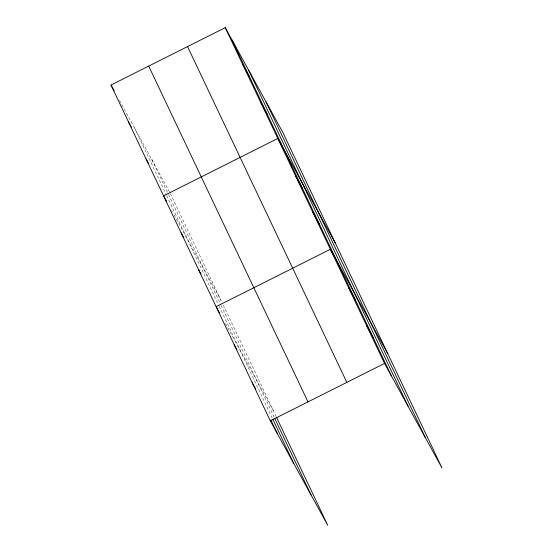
<?xml version="1.0" encoding="UTF-8"?>
<svg xmlns="http://www.w3.org/2000/svg" width="553" height="553" viewBox="0 0 553 553"><rect width="100%" height="100%" fill="white"/><g stroke="black" fill="none" stroke-linecap="round" stroke-linejoin="round"><path stroke-width="0.41" stroke-dasharray="2.77 2.07" d="M119.441 100.39L169.923 192.644M171.603 210.458L172.418 211.944M174.043 214.91L221.034 300.376M225.389 323.491L273.597 411.183M170.289 193.412L221.76 301.91M223.225 304.993L276.182 416.616M151.75 159.16L168.174 193.785M168.541 194.552L220.744 304.592M221.11 305.367L274.938 418.835M134.524 127.833L166.287 194.78M166.647 195.548L218.85 305.588M219.216 306.355L272.456 418.573"/><path stroke-width="0.83" d="M276.548 417.397L327.763 525.35L270.293 420.819L110.994 85.031L225.237 27.65L282.707 132.181L442.006 467.969L384.535 363.439L225.237 27.65M270.293 420.819L384.535 363.439M242.76 64.583L249.576 76.978M260.283 101.524L267.099 113.918M335.277 242.995L277.806 138.457L163.564 195.838L166.771 201.672M295.33 175.398L302.145 187.792M312.853 212.331L319.669 224.725M387.84 353.802L330.376 249.272L216.133 306.652L219.741 313.212M348.431 287.325L355.24 299.719M366.48 325.378L373.296 337.772M110.994 85.031L114.201 90.865M128.517 121.964L131.324 127.072M146.04 158.905L148.446 163.28M181.087 232.778L183.893 237.88M198.61 269.712L201.016 274.088M234.189 344.706L236.988 349.807M252.237 382.759L255.845 389.319M265.993 101.78L425.292 437.561M248.767 70.452L408.066 406.234M232.053 40.044L391.351 375.826M187.536 46.583L346.835 382.372M148.695 66.097L307.993 401.879M274.938 418.835L311.049 494.942M272.823 419.347L293.823 463.614M270.846 420.004L277.108 433.206"/></g></svg>
